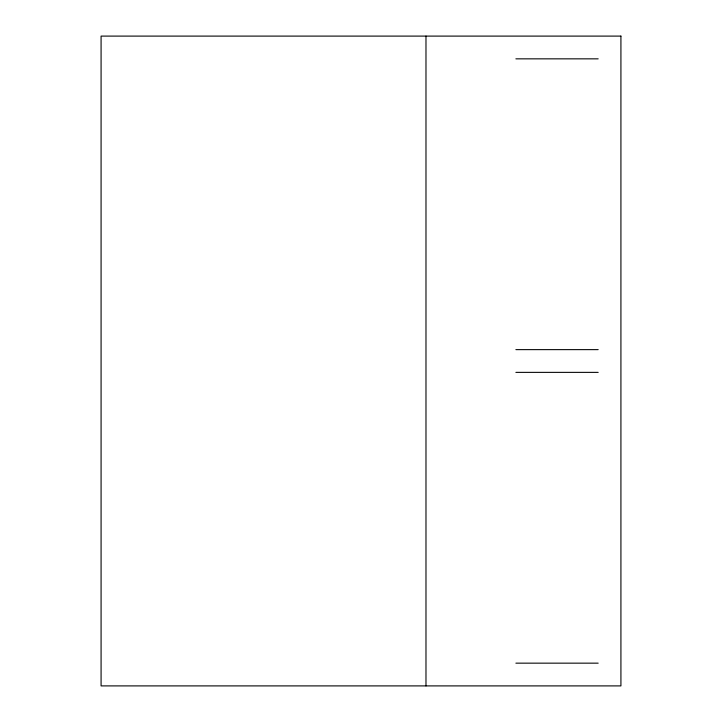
<?xml version="1.0" encoding="UTF-8"?>
<svg xmlns="http://www.w3.org/2000/svg" width="722" height="722" viewBox="0 0 722 722"><rect width="100%" height="100%" fill="white"/><g stroke="black" fill="none" stroke-linecap="round" stroke-linejoin="round"><path stroke-width="1.08" d="M515.887 58.843L598.177 58.843M515.887 349.628L598.177 349.628M515.887 372.372L598.177 372.372M515.887 663.157L598.177 663.157M425.98 36.1L425.98 685.9M620.92 36.1L101.08 36.1L101.08 685.9L620.92 685.9L620.92 36.1"/></g></svg>
